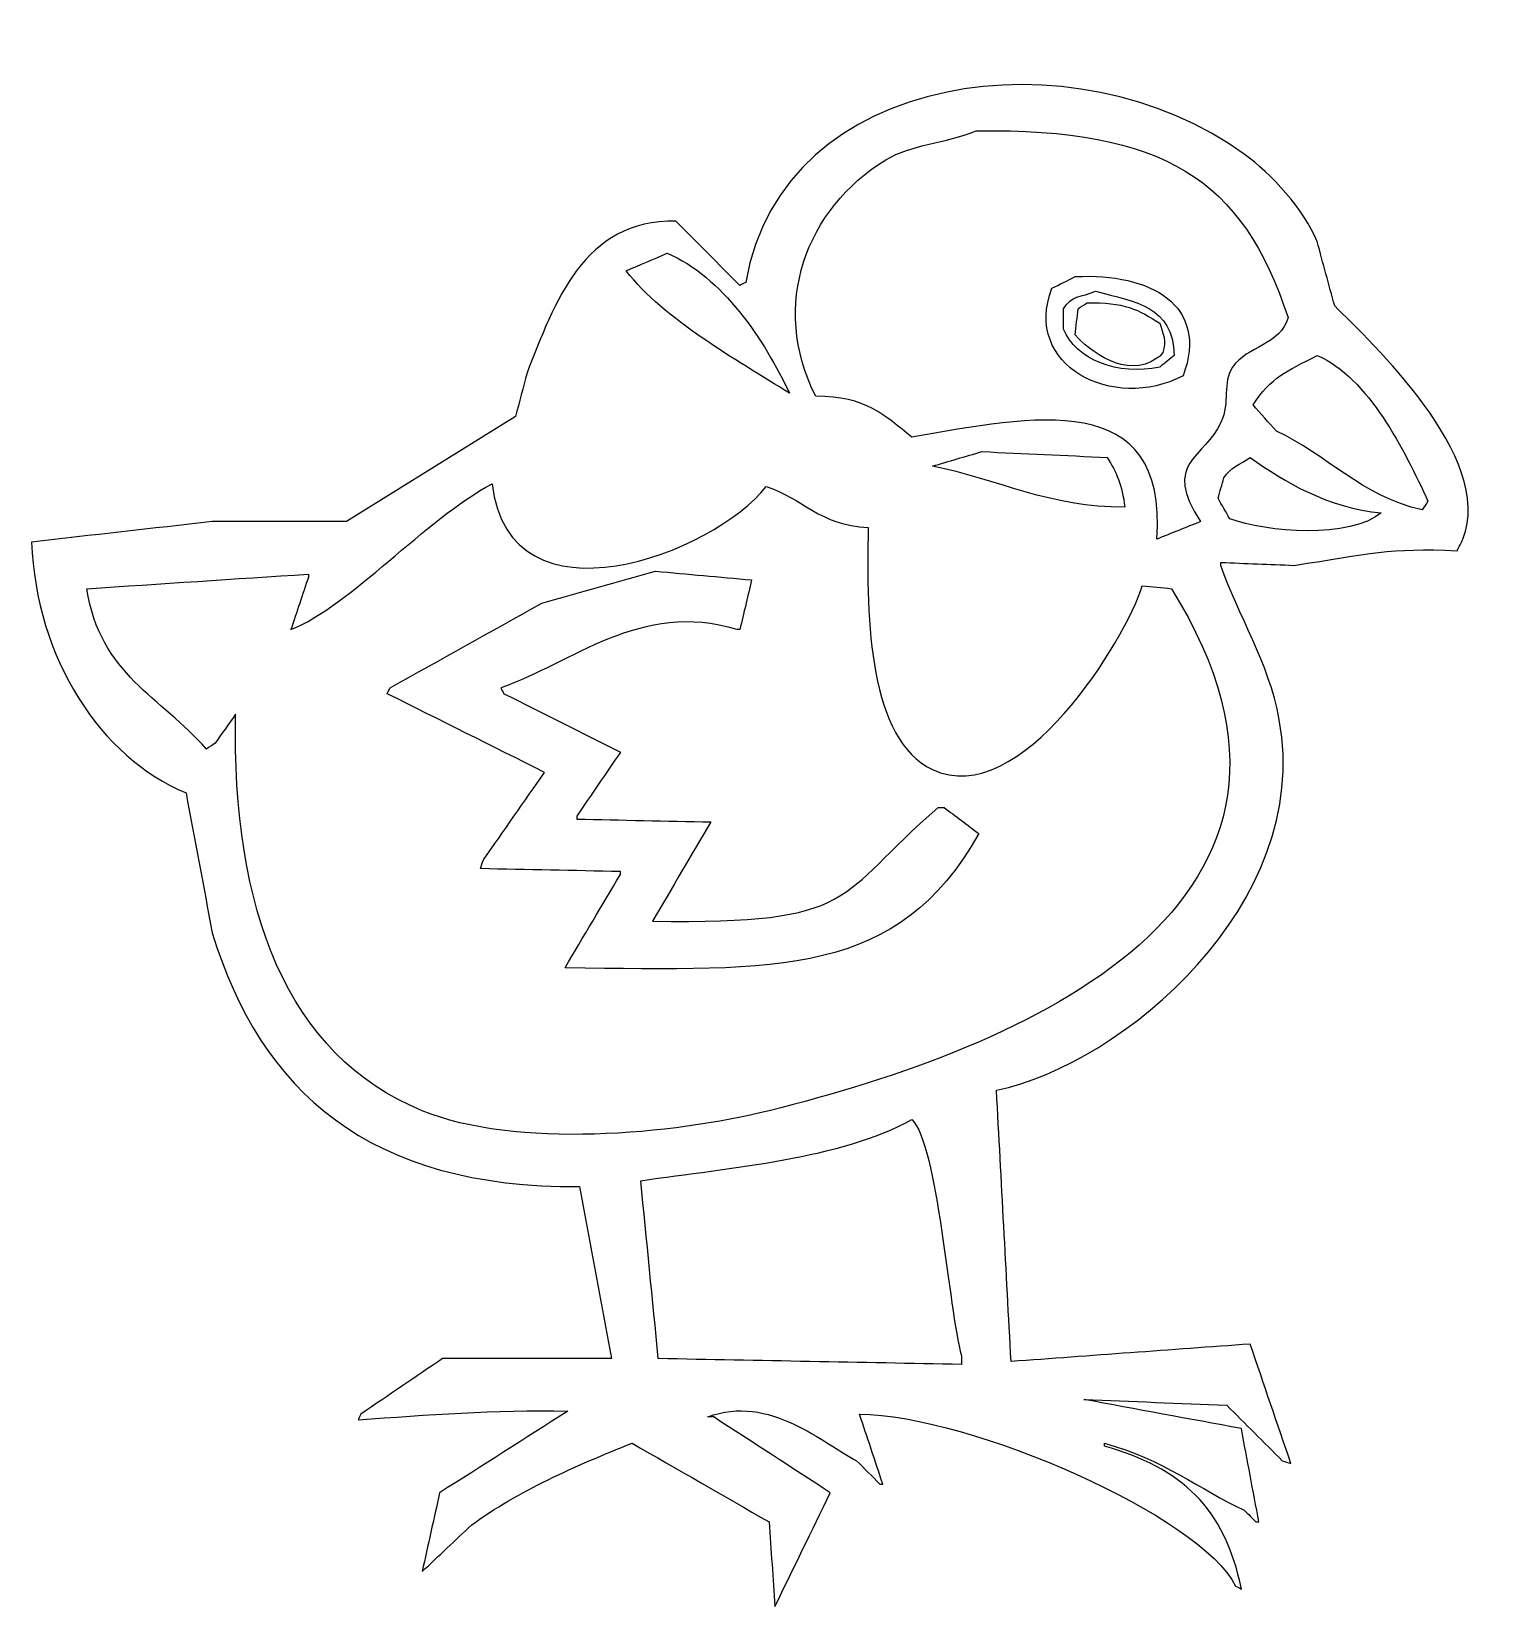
# Model space of a CAD drawing. Header units: centimetres. Extents: x -9.9 to 11.1, y -11.1 to 11.5.
import ezdxf

# ---------------------------------------------------------------- set-up
doc = ezdxf.new("R2010")
doc.units = ezdxf.units.CM
doc.header["$MEASUREMENT"] = 0
doc.layers.add('Camada 1', color=7, linetype='Continuous')

msp = doc.modelspace()

# ---------------------------------------------------------------- linework, layer by layer
at = {"layer": 'Camada 1'}
for points, knots in [([(10.59632, 4.19867), (10.56849, 4.143), (10.54063, 4.08731), (10.51279, 4.03161), (10.51279, 4.03161), (9.54486, 4.08143), (9.25332, 3.98348), (8.17398, 3.82277), (8.17398, 3.82277), (7.826, 3.83669), (7.47786, 3.8506), (7.12988, 3.86455), (7.12988, 3.86455), (7.12988, 3.85063), (7.12988, 3.83669), (7.12988, 3.82277), (7.12988, 3.82277), (7.37245, 3.09752), (7.81012, 2.45977), (7.96517, 1.60924), (7.96517, 1.60924), (8.44732, -1.03567), (5.71341, -3.31929), (3.914, -3.69484), (3.914, -3.69484), (3.98361, -4.98939), (4.05322, -6.28437), (4.12284, -7.57892), (4.12284, -7.57892), (5.26431, -7.49539), (6.40609, -7.41186), (7.54753, -7.32833), (7.54753, -7.32833), (7.74242, -7.89906), (7.93734, -8.46995), (8.13223, -9.04066), (8.13223, -9.04066), (8.09045, -9.02674), (8.0487, -9.01283), (8.00695, -8.99891), (8.00695, -8.99891), (7.74245, -8.73443), (7.47789, -8.46985), (7.21341, -8.20537), (7.21341, -8.20537), (6.53131, -8.17754), (5.84903, -8.1497), (5.16694, -8.12184), (5.16694, -8.12184), (5.91865, -8.26104), (6.67054, -8.40029), (7.42222, -8.53948), (7.42222, -8.53948), (7.50575, -8.98493), (7.58928, -9.43049), (7.67281, -9.87594), (7.67281, -9.87594), (7.65889, -9.87594), (7.64498, -9.87594), (7.63106, -9.87594), (7.63106, -9.87594), (7.57539, -9.82027), (7.51967, -9.76458), (7.464, -9.70888), (7.464, -9.70888), (6.82074, -9.40919), (6.30039, -8.97699), (5.4593, -8.74828), (5.4593, -8.74828), (5.4593, -8.7622), (5.4593, -8.77611), (5.4593, -8.79006), (5.4593, -8.79006), (6.56214, -9.10444), (7.18679, -9.6698), (7.42222, -10.83653), (7.42222, -10.83653), (7.39439, -10.82261), (7.36653, -10.80867), (7.33869, -10.79475), (7.33869, -10.79475), (6.84365, -9.78907), (3.54467, -8.34913), (1.95109, -8.33063), (1.95109, -8.33063), (2.06245, -8.66472), (2.17384, -8.99889), (2.28521, -9.33298), (2.28521, -9.33298), (2.27129, -9.33298), (2.25735, -9.33298), (2.24343, -9.33298), (2.24343, -9.33298), (2.13207, -9.22162), (2.02068, -9.11023), (1.90931, -8.99886), (1.90931, -8.99886), (1.45293, -8.76687), (0.6569, -8.03459), (-0.22067, -8.37238), (-0.22067, -8.37238), (-0.19284, -8.37238), (-0.16498, -8.37238), (-0.13714, -8.37238), (-0.13714, -8.37238), (0.41968, -8.7343), (0.97665, -9.09633), (1.53344, -9.45826), (1.53344, -9.45826), (1.26896, -10.00116), (1.00441, -10.54419), (0.7399, -11.08709), (0.7399, -11.08709), (0.71207, -10.68342), (0.68423, -10.27961), (0.65637, -9.87593), (0.65637, -9.87593), (0.00211, -9.50009), (-0.65231, -9.12412), (-1.30655, -8.74828), (-1.30655, -8.74828), (-2.11252, -9.06845), (-2.94104, -9.43371), (-3.60358, -9.91769), (-3.60358, -9.91769), (-3.84022, -10.14039), (-4.07695, -10.3632), (-4.31356, -10.58592), (-4.31356, -10.58592), (-4.23003, -10.21008), (-4.1465, -9.83411), (-4.06297, -9.45827), (-4.06297, -9.45827), (-3.45049, -9.06851), (-2.83782, -8.67862), (-2.22533, -8.28886), (-2.22533, -8.28886), (-3.29935, -8.26857), (-4.21891, -8.3408), (-5.23237, -8.41414), (-5.23237, -8.41414), (-5.21845, -8.38631), (-5.20454, -8.35847), (-5.19059, -8.33061), (-5.19059, -8.33061), (-4.80083, -8.06613), (-4.41094, -7.80158), (-4.02118, -7.5371), (-4.02118, -7.5371), (-3.2138, -7.5371), (-2.40619, -7.5371), (-1.59884, -7.5371), (-1.59884, -7.5371), (-1.75198, -6.71581), (-1.90512, -5.89428), (-2.05826, -5.07301), (-2.05826, -5.07301), (-5.06951, -5.0986), (-6.62335, -3.71633), (-7.32058, -1.43951), (-7.32058, -1.43951), (-7.44586, -0.77133), (-7.57117, -0.10297), (-7.69647, 0.56519), (-7.69647, 0.56519), (-8.92186, 1.07068), (-9.84044, 2.48874), (-9.90997, 4.15694), (-9.90997, 4.15694), (-9.04693, 4.25439), (-8.18362, 4.35186), (-7.32057, 4.44928), (-7.32057, 4.44928), (-6.68025, 4.44928), (-6.03972, 4.44928), (-5.3994, 4.44928), (-5.3994, 4.44928), (-5.3994, 4.44928), (-2.97706, 5.9528), (-2.97706, 5.9528), (-2.97706, 5.9528), (-2.92139, 6.16161), (-2.86567, 6.37047), (-2.81, 6.57925), (-2.81, 6.57925), (-2.42151, 7.58125), (-1.99503, 8.7841), (-0.68002, 8.751), (-0.68002, 8.751), (-0.37379, 8.44477), (-0.06746, 8.13841), (0.2388, 7.83218), (0.2388, 7.83218), (0.26663, 7.8461), (0.29449, 7.86001), (0.32233, 7.87396), (0.32233, 7.87396), (0.83598, 10.92605), (5.05391, 11.46797), (7.464, 9.71158), (7.464, 9.71158), (7.85482, 9.42676), (8.31342, 8.92786), (8.5081, 8.45865), (8.5081, 8.45865), (8.59163, 8.15242), (8.67516, 7.84606), (8.75869, 7.53983), (8.75869, 7.53983), (9.26174, 7.03128), (11.06268, 5.37197), (10.59632, 4.19867)], [0, 0, 0, 0, 0.01851852, 0.01851852, 0.01851852, 0.01851852, 0.03703704, 0.03703704, 0.03703704, 0.03703704, 0.05555556, 0.05555556, 0.05555556, 0.05555556, 0.07407407, 0.07407407, 0.07407407, 0.07407407, 0.09259259, 0.09259259, 0.09259259, 0.09259259, 0.11111111, 0.11111111, 0.11111111, 0.11111111, 0.12962963, 0.12962963, 0.12962963, 0.12962963, 0.14814815, 0.14814815, 0.14814815, 0.14814815, 0.16666667, 0.16666667, 0.16666667, 0.16666667, 0.18518519, 0.18518519, 0.18518519, 0.18518519, 0.2037037, 0.2037037, 0.2037037, 0.2037037, 0.22222222, 0.22222222, 0.22222222, 0.22222222, 0.24074074, 0.24074074, 0.24074074, 0.24074074, 0.25925926, 0.25925926, 0.25925926, 0.25925926, 0.27777778, 0.27777778, 0.27777778, 0.27777778, 0.2962963, 0.2962963, 0.2962963, 0.2962963, 0.31481481, 0.31481481, 0.31481481, 0.31481481, 0.33333333, 0.33333333, 0.33333333, 0.33333333, 0.35185185, 0.35185185, 0.35185185, 0.35185185, 0.37037037, 0.37037037, 0.37037037, 0.37037037, 0.38888889, 0.38888889, 0.38888889, 0.38888889, 0.40740741, 0.40740741, 0.40740741, 0.40740741, 0.42592593, 0.42592593, 0.42592593, 0.42592593, 0.44444444, 0.44444444, 0.44444444, 0.44444444, 0.46296296, 0.46296296, 0.46296296, 0.46296296, 0.48148148, 0.48148148, 0.48148148, 0.48148148, 0.5, 0.5, 0.5, 0.5, 0.51851852, 0.51851852, 0.51851852, 0.51851852, 0.53703704, 0.53703704, 0.53703704, 0.53703704, 0.55555556, 0.55555556, 0.55555556, 0.55555556, 0.57407407, 0.57407407, 0.57407407, 0.57407407, 0.59259259, 0.59259259, 0.59259259, 0.59259259, 0.61111111, 0.61111111, 0.61111111, 0.61111111, 0.62962963, 0.62962963, 0.62962963, 0.62962963, 0.64814815, 0.64814815, 0.64814815, 0.64814815, 0.66666667, 0.66666667, 0.66666667, 0.66666667, 0.68518519, 0.68518519, 0.68518519, 0.68518519, 0.7037037, 0.7037037, 0.7037037, 0.7037037, 0.72222222, 0.72222222, 0.72222222, 0.72222222, 0.74074074, 0.74074074, 0.74074074, 0.74074074, 0.75925926, 0.75925926, 0.75925926, 0.75925926, 0.77777778, 0.77777778, 0.77777778, 0.77777778, 0.7962963, 0.7962963, 0.7962963, 0.7962963, 0.81481481, 0.81481481, 0.81481481, 0.81481481, 0.83333333, 0.83333333, 0.83333333, 0.83333333, 0.85185185, 0.85185185, 0.85185185, 0.85185185, 0.87037037, 0.87037037, 0.87037037, 0.87037037, 0.88888889, 0.88888889, 0.88888889, 0.88888889, 0.90740741, 0.90740741, 0.90740741, 0.90740741, 0.92592593, 0.92592593, 0.92592593, 0.92592593, 0.94444444, 0.94444444, 0.94444444, 0.94444444, 0.96296296, 0.96296296, 0.96296296, 0.96296296, 1, 1, 1, 1]), ([(3.62164, 10.0457), (3.17381, 9.85927), (2.70383, 9.85769), (2.32695, 9.62806), (2.32695, 9.62806), (1.1885, 8.9344), (0.66317, 7.5469), (1.3246, 6.24515), (1.3246, 6.24515), (2.04154, 6.24901), (2.31631, 5.96527), (2.70281, 5.66045), (2.70281, 5.66045), (4.42948, 5.95901), (6.3674, 6.37525), (6.21103, 4.19871), (6.21103, 4.19871), (6.41984, 4.28221), (6.6287, 4.36577), (6.83751, 4.4493), (6.83751, 4.4493), (6.27493, 5.29049), (6.89701, 5.36587), (7.12985, 5.86929), (7.12985, 5.86929), (7.26513, 6.16179), (7.14226, 6.43423), (7.29691, 6.6628), (7.29691, 6.6628), (7.50014, 6.96318), (7.98877, 6.9794), (8.09045, 7.37281), (8.09045, 7.37281), (7.43561, 9.3662), (6.30989, 10.07991), (3.62164, 10.0457)], [0, 0, 0, 0, 0.1, 0.1, 0.1, 0.1, 0.2, 0.2, 0.2, 0.2, 0.3, 0.3, 0.3, 0.3, 0.4, 0.4, 0.4, 0.4, 0.5, 0.5, 0.5, 0.5, 0.6, 0.6, 0.6, 0.6, 0.7, 0.7, 0.7, 0.7, 0.8, 0.8, 0.8, 0.8, 1, 1, 1, 1]), ([(-0.80537, 8.29159), (-1.00024, 8.20806), (-1.19518, 8.12453), (-1.39007, 8.041), (-1.39007, 8.041), (-0.84984, 7.3402), (0.19502, 6.76632), (0.94874, 6.28689), (0.94874, 6.28689), (0.5915, 7.04683), (-0.02088, 7.97078), (-0.80537, 8.29159)], [0, 0, 0, 0, 0.25, 0.25, 0.25, 0.25, 0.5, 0.5, 0.5, 0.5, 1, 1, 1, 1]), ([(6.58693, 6.53748), (6.96274, 7.54298), (6.1288, 8.01407), (5.04166, 7.95747), (5.04166, 7.95747), (4.9303, 7.9018), (4.81891, 7.84611), (4.70754, 7.79041), (4.70754, 7.79041), (4.28175, 6.68676), (5.58496, 6.01131), (6.58693, 6.53748)], [0, 0, 0, 0, 0.25, 0.25, 0.25, 0.25, 0.5, 0.5, 0.5, 0.5, 1, 1, 1, 1]), ([(5.334, 7.74867), (5.12135, 7.65924), (4.98861, 7.69033), (4.8746, 7.49808), (4.8746, 7.49808), (4.8746, 7.40063), (4.8746, 7.30316), (4.8746, 7.20572), (4.8746, 7.20572), (5.04724, 6.77448), (5.65065, 6.53011), (6.25281, 6.66277), (6.25281, 6.66277), (6.32242, 6.71844), (6.39203, 6.77416), (6.46165, 6.82983), (6.46165, 6.82983), (6.43535, 7.53962), (5.90897, 7.59243), (5.334, 7.74867)], [0, 0, 0, 0, 0.16666667, 0.16666667, 0.16666667, 0.16666667, 0.33333333, 0.33333333, 0.33333333, 0.33333333, 0.5, 0.5, 0.5, 0.5, 0.66666667, 0.66666667, 0.66666667, 0.66666667, 1, 1, 1, 1]), ([(6.21104, 6.78807), (6.29034, 6.8466), (6.23641, 6.7913), (6.29457, 6.8716), (6.29457, 6.8716), (6.35905, 7.03294), (6.2997, 7.13735), (6.25279, 7.28924), (6.25279, 7.28924), (5.96119, 7.48051), (5.73357, 7.59825), (5.20869, 7.5816), (5.20869, 7.5816), (5.16694, 7.55377), (5.12516, 7.52591), (5.08341, 7.49807), (5.08341, 7.49807), (5.06949, 7.37279), (5.05558, 7.24748), (5.04163, 7.12218), (5.04163, 7.12218), (5.24227, 6.89671), (5.769, 6.48465), (6.21104, 6.78807)], [0, 0, 0, 0, 0.14285714, 0.14285714, 0.14285714, 0.14285714, 0.28571429, 0.28571429, 0.28571429, 0.28571429, 0.42857143, 0.42857143, 0.42857143, 0.42857143, 0.57142857, 0.57142857, 0.57142857, 0.57142857, 0.71428571, 0.71428571, 0.71428571, 0.71428571, 1, 1, 1, 1]), ([(8.50807, 6.82982), (8.05838, 6.59405), (7.86008, 6.5278), (7.58925, 6.11984), (7.58925, 6.11984), (7.70061, 5.99456), (7.812, 5.86923), (7.92337, 5.74395), (7.92337, 5.74395), (8.62597, 5.42529), (9.15085, 4.80748), (10.01159, 4.6163), (10.01159, 4.6163), (10.03942, 4.65808), (10.06728, 4.69983), (10.09512, 4.74161), (10.09512, 4.74161), (9.75646, 5.47357), (9.24727, 6.50682), (8.50807, 6.82982)], [0, 0, 0, 0, 0.16666667, 0.16666667, 0.16666667, 0.16666667, 0.33333333, 0.33333333, 0.33333333, 0.33333333, 0.5, 0.5, 0.5, 0.5, 0.66666667, 0.66666667, 0.66666667, 0.66666667, 1, 1, 1, 1]), ([(5.75164, 4.6581), (5.71616, 4.97261), (5.62922, 5.1629), (5.50105, 5.36808), (5.50105, 5.36808), (4.90248, 5.39591), (4.30373, 5.42377), (3.70519, 5.45161), (3.70519, 5.45161), (3.46855, 5.382), (3.23182, 5.31239), (2.99521, 5.24277), (2.99521, 5.24277), (3.92552, 5.06309), (4.68887, 4.63989), (5.75164, 4.6581)], [0, 0, 0, 0, 0.2, 0.2, 0.2, 0.2, 0.4, 0.4, 0.4, 0.4, 0.6, 0.6, 0.6, 0.6, 1, 1, 1, 1]), ([(7.25517, 4.49104), (7.77418, 4.2907), (8.98367, 4.20532), (9.42692, 4.57457), (9.42692, 4.57457), (8.66566, 4.64238), (8.04103, 5.01584), (7.54753, 5.36808), (7.54753, 5.36808), (7.40606, 5.26336), (7.26585, 5.23536), (7.17164, 5.07574), (7.17164, 5.07574), (7.14381, 4.97829), (7.11597, 4.88082), (7.08811, 4.78338), (7.08811, 4.78338), (7.14378, 4.68593), (7.19947, 4.58846), (7.25517, 4.49104)], [0, 0, 0, 0, 0.16666667, 0.16666667, 0.16666667, 0.16666667, 0.33333333, 0.33333333, 0.33333333, 0.33333333, 0.5, 0.5, 0.5, 0.5, 0.66666667, 0.66666667, 0.66666667, 0.66666667, 1, 1, 1, 1]), ([(-3.31123, 4.99221), (-4.2691, 4.47884), (-5.34482, 3.24085), (-6.19297, 2.90399), (-6.19297, 2.90399), (-6.10944, 3.15455), (-6.02591, 3.40519), (-5.94238, 3.65575), (-5.94238, 3.65575), (-5.94238, 3.66967), (-5.94238, 3.68358), (-5.94238, 3.6975), (-5.94238, 3.6975), (-7.00029, 3.62791), (-8.05854, 3.55828), (-9.11648, 3.48869), (-9.11648, 3.48869), (-8.92849, 2.25676), (-8.05203, 1.93421), (-7.40415, 1.19166), (-7.40415, 1.19166), (-7.3624, 1.21949), (-7.32062, 1.24733), (-7.27884, 1.27519), (-7.27884, 1.27519), (-7.18139, 1.41439), (-7.08392, 1.55364), (-6.9865, 1.69283), (-6.9865, 1.69283), (-7.03897, -1.10149), (-6.25683, -3.19188), (-4.31357, -3.98714), (-4.31357, -3.98714), (-2.97711, -4.53406), (-0.72709, -4.33168), (0.65639, -3.98714), (0.65639, -3.98714), (4.27567, -3.08578), (9.24904, -1.05243), (6.41988, 3.48869), (6.41988, 3.48869), (6.28068, 3.50261), (6.14143, 3.51652), (6.00224, 3.53044), (6.00224, 3.53044), (5.76626, 2.75839), (4.25387, 0.29628), (2.9952, 0.89929), (2.9952, 0.89929), (2.09406, 1.33101), (2.04397, 2.99873), (2.07638, 4.36576), (2.07638, 4.36576), (1.37531, 4.39259), (1.1352, 4.79018), (0.61461, 4.95046), (0.61461, 4.95046), (-0.13272, 3.98883), (-3.06499, 2.87406), (-3.31123, 4.99221)], [0, 0, 0, 0, 0.0625, 0.0625, 0.0625, 0.0625, 0.125, 0.125, 0.125, 0.125, 0.1875, 0.1875, 0.1875, 0.1875, 0.25, 0.25, 0.25, 0.25, 0.3125, 0.3125, 0.3125, 0.3125, 0.375, 0.375, 0.375, 0.375, 0.4375, 0.4375, 0.4375, 0.4375, 0.5, 0.5, 0.5, 0.5, 0.5625, 0.5625, 0.5625, 0.5625, 0.625, 0.625, 0.625, 0.625, 0.6875, 0.6875, 0.6875, 0.6875, 0.75, 0.75, 0.75, 0.75, 0.8125, 0.8125, 0.8125, 0.8125, 0.875, 0.875, 0.875, 0.875, 1, 1, 1, 1]), ([(0.23873, 2.90399), (0.2944, 3.14063), (0.35012, 3.37736), (0.40579, 3.61397), (0.40579, 3.61397), (-0.05358, 3.65572), (-0.51308, 3.6975), (-0.97242, 3.73925), (-0.97242, 3.73925), (-1.51529, 3.58614), (-2.05835, 3.43297), (-2.60122, 3.27985), (-2.60122, 3.27985), (-3.32507, 2.87618), (-4.04913, 2.47237), (-4.77297, 2.06869), (-4.77297, 2.06869), (-4.78689, 2.04086), (-4.80083, 2.013), (-4.81475, 1.98516), (-4.81475, 1.98516), (-4.06307, 1.60932), (-3.31115, 1.23335), (-2.55947, 0.85751), (-2.55947, 0.85751), (-2.85178, 0.43992), (-3.1442, 0.02219), (-3.43651, -0.3954), (-3.43651, -0.3954), (-3.45043, -0.43718), (-3.46434, -0.47893), (-3.47829, -0.52071), (-3.47829, -0.52071), (-2.81014, -0.53463), (-2.14175, -0.54854), (-1.47359, -0.56246), (-1.47359, -0.56246), (-1.47359, -0.57638), (-1.47359, -0.59032), (-1.47359, -0.60424), (-1.47359, -0.60424), (-1.73807, -1.04969), (-2.00265, -1.49525), (-2.26713, -1.9407), (-2.26713, -1.9407), (0.83683, -1.98467), (2.49336, -2.07103), (3.66343, -0.01953), (3.66343, -0.01953), (3.4964, 0.10575), (3.32929, 0.23106), (3.16226, 0.35634), (3.16226, 0.35634), (3.13443, 0.35634), (3.10657, 0.35634), (3.07873, 0.35634), (3.07873, 0.35634), (1.58288, -0.93766), (1.96097, -1.31617), (-1.01419, -1.27246), (-1.01419, -1.27246), (-0.7358, -0.79917), (-0.45729, -0.32575), (-0.1789, 0.14753), (-0.1789, 0.14753), (-0.81922, 0.16145), (-1.45975, 0.17536), (-2.10007, 0.18928), (-2.10007, 0.18928), (-2.10007, 0.2032), (-2.10007, 0.21714), (-2.10007, 0.23106), (-2.10007, 0.23106), (-1.89126, 0.53732), (-1.6824, 0.84362), (-1.47359, 1.14988), (-1.47359, 1.14988), (-2.03038, 1.42827), (-2.58735, 1.70678), (-3.14417, 1.98517), (-3.14417, 1.98517), (-3.15809, 2.013), (-3.17203, 2.04086), (-3.18595, 2.0687), (-3.18595, 2.0687), (-2.18477, 2.41533), (-1.17922, 3.32322), (0.19696, 2.90399), (0.19696, 2.90399), (0.2109, 2.90399), (0.22482, 2.90399), (0.23873, 2.90399)], [0, 0, 0, 0, 0.04166667, 0.04166667, 0.04166667, 0.04166667, 0.08333333, 0.08333333, 0.08333333, 0.08333333, 0.125, 0.125, 0.125, 0.125, 0.16666667, 0.16666667, 0.16666667, 0.16666667, 0.20833333, 0.20833333, 0.20833333, 0.20833333, 0.25, 0.25, 0.25, 0.25, 0.29166667, 0.29166667, 0.29166667, 0.29166667, 0.33333333, 0.33333333, 0.33333333, 0.33333333, 0.375, 0.375, 0.375, 0.375, 0.41666667, 0.41666667, 0.41666667, 0.41666667, 0.45833333, 0.45833333, 0.45833333, 0.45833333, 0.5, 0.5, 0.5, 0.5, 0.54166667, 0.54166667, 0.54166667, 0.54166667, 0.58333333, 0.58333333, 0.58333333, 0.58333333, 0.625, 0.625, 0.625, 0.625, 0.66666667, 0.66666667, 0.66666667, 0.66666667, 0.70833333, 0.70833333, 0.70833333, 0.70833333, 0.75, 0.75, 0.75, 0.75, 0.79166667, 0.79166667, 0.79166667, 0.79166667, 0.83333333, 0.83333333, 0.83333333, 0.83333333, 0.875, 0.875, 0.875, 0.875, 0.91666667, 0.91666667, 0.91666667, 0.91666667, 1, 1, 1, 1]), ([(-0.93067, -7.53713), (0.51702, -7.56496), (1.96514, -7.5928), (3.41284, -7.62066), (3.41284, -7.62066), (3.41284, -7.57888), (3.41284, -7.53713), (3.41284, -7.49535), (3.41284, -7.49535), (3.22739, -6.8358), (3.07158, -4.46677), (2.70283, -4.11244), (2.70283, -4.11244), (1.69747, -4.675), (0.10399, -4.80274), (-1.18125, -4.98948), (-1.18125, -4.98948), (-1.09773, -5.83861), (-1.0142, -6.68801), (-0.93067, -7.53713)], [0, 0, 0, 0, 0.16666667, 0.16666667, 0.16666667, 0.16666667, 0.33333333, 0.33333333, 0.33333333, 0.33333333, 0.5, 0.5, 0.5, 0.5, 0.66666667, 0.66666667, 0.66666667, 0.66666667, 1, 1, 1, 1])]:
    msp.add_open_spline(points, degree=3, knots=knots, dxfattribs=at)

doc.saveas('drawing.dxf')
